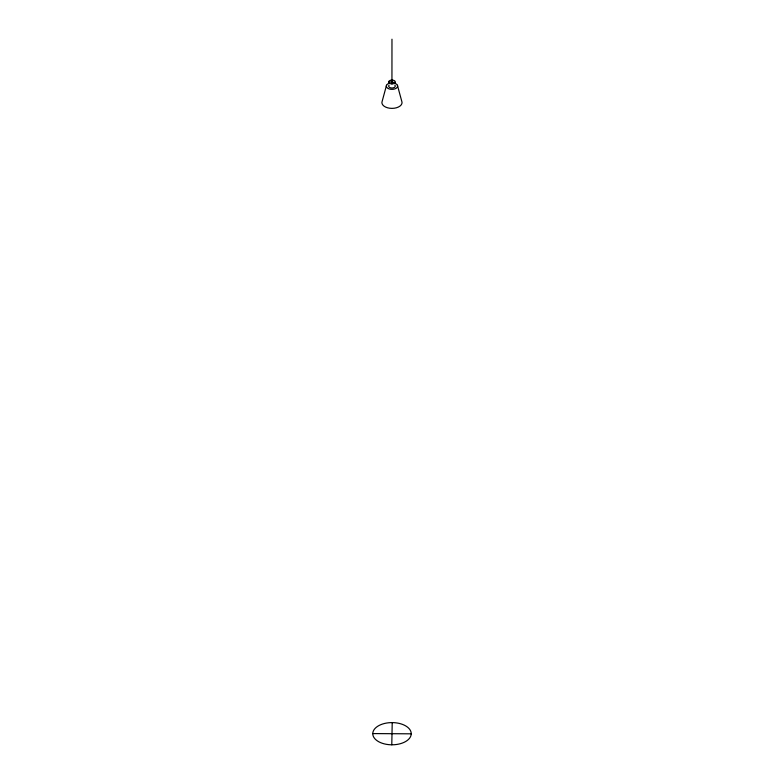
<?xml version="1.0" encoding="UTF-8"?>
<svg xmlns="http://www.w3.org/2000/svg" width="784" height="784" viewBox="0 0 784 784"><rect width="100%" height="100%" fill="white"/><g stroke="black" fill="none" stroke-linecap="round" stroke-linejoin="round"><path stroke-width="1.18" d="M391.941 83.908L391.971 39.2M391.971 81.634C393.245 82.977 389.932 81.899 392 80.086L392.823 80.154A3.312 1.911 0 0 1 395.283 81.997M391.784 744.8L392.216 722.603M388.658 81.977L395.165 82.496A3.312 1.911 0 0 1 391.971 83.908L391.108 83.849A3.312 1.911 0 0 1 388.658 81.997L388.766 81.507A3.312 1.911 0 0 1 391.971 80.086M386.522 85.27L382.239 101.058A10.074 5.811 0 0 0 391.971 108.378A10.074 5.811 0 0 0 401.702 101.058L397.419 85.27M372.772 733.579L411.228 733.824A19.228 11.103 0 0 0 382.572 724.024A19.228 11.103 0 0 0 382.2 743.252A19.228 11.103 0 0 0 411.228 733.824M394.793 83.29A5.645 3.254 0 0 1 396.292 88.21A5.645 3.254 0 0 1 387.649 88.21A5.645 3.254 0 0 1 389.148 83.29M394.842 85.152A3.312 1.911 0 0 1 391.971 88.024A3.312 1.911 0 0 1 389.099 85.152"/></g></svg>
